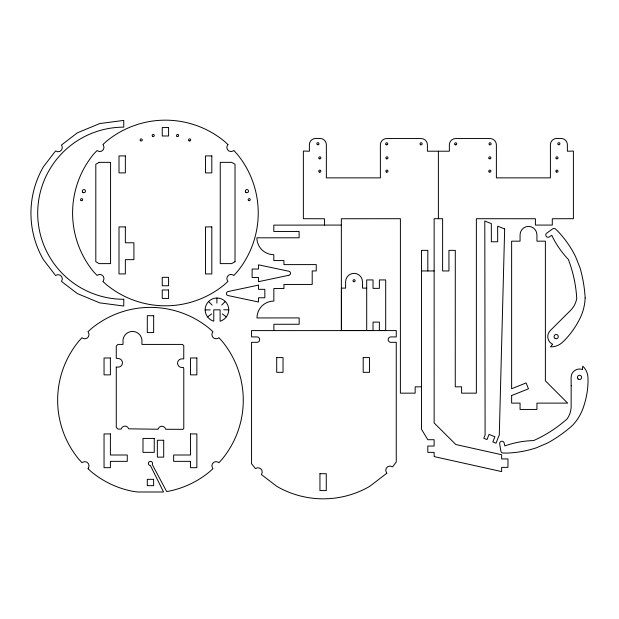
<?xml version="1.0" encoding="UTF-8"?>
<svg xmlns="http://www.w3.org/2000/svg" width="619" height="619" viewBox="0 0 619 619"><rect width="100%" height="100%" fill="white"/><g stroke="black" fill="none" stroke-linecap="round" stroke-linejoin="round"><path stroke-width="0.93" d="M427.822 270.952L427.822 250.355L421.477 250.355L421.477 429.246L427.806 439.714L434.136 439.714L434.136 446.044L427.806 446.044L427.806 452.373L434.136 452.373L434.136 456.59L501.645 471.593L501.645 467.376L507.975 467.376L507.975 458.934L501.645 458.934L501.645 454.717L455.839 444.535L434.136 422.955L434.151 218.708L442.616 218.708L442.616 270.952L448.945 270.952L448.945 250.355L455.29 250.355L455.259 386.829L461.604 386.829L461.604 393.158L476.367 393.158L476.367 218.708L535.42 218.747L535.42 225.076L552.295 225.076L552.295 218.747L573.395 218.708L573.395 151.059L567.383 151.222L567.383 144.745A6.329 6.329 0 0 0 561.054 138.432L556.736 138.455A6.329 6.329 0 0 0 550.407 144.784L550.407 177.87L496.384 177.87L496.384 144.877A6.329 6.329 0 0 0 490.062 138.548L455.677 138.548A6.329 6.329 0 0 0 449.355 144.877L449.355 151.206L427.412 151.206L427.412 144.877A6.329 6.329 0 0 0 421.082 138.548L386.705 138.548A6.329 6.329 0 0 0 380.376 144.877L380.376 177.87L326.36 177.87L326.36 144.784A6.329 6.329 0 0 0 320.031 138.455L315.713 138.432A6.329 6.329 0 0 0 309.384 144.745L309.384 151.222L303.372 151.059L303.372 218.708L324.472 218.747L324.472 225.076L273.791 225.13L273.791 231.46L299.109 231.444L299.116 237.789L256.885 237.82A16.875 16.875 0 0 0 273.815 254.68L273.815 260.576L283.943 260.568L283.943 264.615L316.255 264.592L316.255 270.936L312.2 270.936L312.208 284.438L283.959 284.461L283.966 288.516L273.838 288.524L273.853 301.058A16.875 16.875 0 0 0 256.986 317.949L299.178 317.918L299.186 324.263L273.869 324.279L273.877 330.608L396.261 330.585L396.261 336.914L390.86 336.914A2.7 2.7 0 0 0 388.159 339.614A2.7 2.7 0 0 0 390.86 342.315L396.261 342.315L396.261 462.037L392.523 466.912A4.217 4.217 0 0 0 386.604 472.823L386.929 473.148L369.659 486.395A92.819 92.819 0 0 1 276.84 486.395L261.38 474.533A4.217 4.217 0 0 0 255.461 468.614L251.562 463.755L251.562 342.315L256.962 342.315A2.7 2.7 0 0 0 259.663 339.614A2.7 2.7 0 0 0 256.962 336.914L251.562 336.914L251.562 330.585L273.877 330.608M438.384 218.708L438.384 151.206M228.759 309.794C228.751 314.986 225.115 319.806 220.109 321.215L220.109 309.84L213.779 309.84L213.779 321.199C208.804 319.822 205.191 315.04 205.137 309.887A11.815 11.815 0 0 1 216.898 298.025A11.815 11.815 0 0 1 228.759 309.794L223.699 309.794M221.703 305.043L225.27 301.453M207.636 316.943L211.659 313.872M324.472 225.076L341.348 225.076M421.477 270.952L434.151 270.952M366.703 288.121L362.486 288.121L362.486 281.777A8.442 8.442 0 0 0 354.053 273.335A8.442 8.442 0 0 0 345.611 281.777L345.611 288.121L341.394 288.121L341.394 330.554L373.033 330.554L373.033 322.12L379.362 322.12L379.362 330.554L385.691 330.554L385.691 279.927L379.362 279.927L379.362 288.361L373.033 288.361L373.033 279.927L366.703 279.927L366.703 330.554M205.137 309.887L210.197 309.887M421.5 386.829L415.163 386.829L415.163 393.158L400.4 393.158L400.4 218.708L341.348 218.747L341.394 330.554M222.252 313.848L226.291 316.905M208.557 301.523L212.155 305.082M216.898 298.025L216.898 303.086M110.391 433.927L110.391 455.004L127.266 455.004L127.266 461.348L110.391 461.348L110.391 467.678L104.046 467.678L104.046 433.927L110.391 433.927M123.769 299.287L123.769 306.034L99.744 302.869L77.36 293.599L61.467 281.405A4.194 4.194 0 0 0 55.578 275.517L43.384 259.624A92.819 92.819 0 0 1 43.384 166.805L55.586 150.904A4.186 4.186 0 0 0 62.001 145.983L61.459 145.032L77.36 132.83L99.744 123.56L123.769 120.395L123.769 127.15A86.072 86.072 0 0 0 37.697 213.215A86.072 86.072 0 0 0 123.769 299.287M190.52 433.927L190.52 455.004L173.645 455.004L173.645 461.348L190.52 461.348L190.52 467.678L196.865 467.678L196.865 433.927L190.52 433.927M276.701 357.589L276.701 372.336L283.022 372.336L283.022 357.589L276.701 357.589M319.946 473.705L319.946 490.581L326.275 490.581L326.275 473.705L319.946 473.705M363.198 357.589L363.198 372.336L369.528 372.336L369.528 357.589L363.198 357.589M511.627 395.556L511.627 403.116L520.061 403.116L520.061 409.445L536.936 409.445L536.936 403.116L567.654 403.116L545.378 380.84L545.378 241.17L536.936 241.17L536.936 234.841A8.442 8.442 0 0 0 528.502 226.399A8.442 8.442 0 0 0 520.061 234.841L520.061 241.17L511.627 241.17L511.627 388.74L526.111 382.929L528.471 388.809L511.627 395.556M571.167 385.815L571.136 407.364A21.804 21.804 0 0 1 567.097 418.916L565.557 420.286A130.207 130.207 0 0 1 533.586 440.581A92.649 92.649 0 0 0 506.574 445.301L504.841 445.912L504.23 443.521A2.29 2.29 0 0 0 501.932 441.223A2.29 2.29 0 0 0 499.641 443.521L500.848 451.096A2.391 2.391 0 0 0 503.286 453.031L506.443 453.093A103.899 103.899 0 0 0 536.464 447.769L547.885 442.864A138.648 138.648 0 0 0 571.066 426.677L573.016 424.858A49.922 49.922 0 0 0 583.075 408.269L583.74 406.281A84.656 84.656 0 0 0 588.05 381.652L587.973 377.412A16.481 16.481 0 0 0 582.758 366.139L582.417 369.551L581.721 369.264A8.442 8.442 0 0 0 571.097 377.412L571.167 385.815M153.674 315.705L153.644 332.581L147.299 332.581L147.299 315.705L153.674 315.705M116.271 367.113L116.264 427.389L117.95 429.068L121.185 429.068A3.9 3.9 0 0 1 128.713 428.828L158.1 429.246L158.201 428.781A3.884 3.884 0 0 1 165.366 428.41L165.644 429.276L182.969 429.338L183.781 428.51L183.781 368.854L183.448 367.469L181.854 367.469A4.294 4.294 0 0 1 177.56 363.175A4.294 4.294 0 0 1 181.854 358.881L183.742 358.881L183.781 345.742L182.458 344.419L141.929 344.419L141.929 342.191A9.533 9.533 0 0 0 132.474 331.428A9.533 9.533 0 0 0 123.026 342.191L123.026 344.419L117.927 344.419L116.264 346.083L116.271 358.277L118.159 358.525A4.294 4.294 0 0 1 122.461 362.819A4.294 4.294 0 0 1 118.159 367.113L116.271 367.113M504.663 228.96L499.285 434.964L495.989 443.196L492.848 441.943L494.921 436.751L489.049 434.399L486.967 439.583L483.81 438.291L485.103 435.072L484.801 221.014L491.324 223.629L491.354 241.766L497.684 241.758L497.661 226.159L504.663 228.96M585.156 297.971L585.117 298.451A49.922 49.922 0 0 1 580.498 317.299L579.562 319.172A84.656 84.656 0 0 1 565.201 339.638L562.145 342.586A16.481 16.481 0 0 1 550.484 346.857L552.659 344.21L551.962 343.924A8.442 8.442 0 0 1 550.214 330.647L570.641 310.312A21.804 21.804 0 0 0 576.73 298.474L576.606 296.416A130.207 130.207 0 0 0 568.358 259.454A92.649 92.649 0 0 1 552.597 237.015L551.8 235.367L549.672 236.62A2.29 2.29 0 0 1 546.43 236.62A2.29 2.29 0 0 1 546.43 233.378L552.635 228.868A2.391 2.391 0 0 1 555.522 229.03L558.005 231.413A103.899 103.899 0 0 1 575.477 256.405L580.073 267.95A138.648 138.648 0 0 1 585.025 295.789L585.156 297.971M227.939 144.529L227.374 145.279A4.217 4.217 0 0 0 233.193 150.99L233.866 150.463L237.162 154.1A92.819 92.819 0 0 1 237.162 271.865L233.866 275.509L233.154 274.968A4.217 4.217 0 0 0 227.397 280.724L227.939 281.436L224.302 284.732A92.819 92.819 0 0 1 106.53 284.732L102.886 281.428L103.249 281.026A4.217 4.217 0 0 0 97.059 275.401L93.662 271.865A92.819 92.819 0 0 1 93.662 154.1L97.028 150.549A4.217 4.217 0 0 0 103.272 144.978L102.886 144.544L106.53 141.233A92.819 92.819 0 0 1 224.302 141.233L227.939 144.529M88.471 467.949L87.929 468.66L91.573 471.957A92.819 92.819 0 0 0 132.342 491.246L137.356 491.989L163.548 491.989L150.456 465.573A2.112 2.112 0 0 1 149.906 461.426L150.997 461.426A2.112 2.112 0 0 1 152.282 464.513L166.65 491.525L168.561 491.246A92.819 92.819 0 0 0 209.338 471.957L212.975 468.66L212.433 467.949A4.217 4.217 0 0 1 218.198 462.184L218.902 462.733L222.206 459.089A92.819 92.819 0 0 0 222.206 341.324L218.902 337.688L218.198 338.229A4.217 4.217 0 0 1 212.433 332.465L212.975 331.761L209.338 328.457A92.819 92.819 0 0 0 91.573 328.457L87.929 331.761L88.471 332.465A4.217 4.217 0 0 1 82.714 338.229L82.002 337.688L78.706 341.324A92.819 92.819 0 0 0 78.706 459.089L82.002 462.733L82.714 462.184A4.217 4.217 0 0 1 88.471 467.949M99.179 162.356L95.813 164.228L95.813 261.736L99.179 263.617L110.569 263.617L110.569 162.356L99.179 162.356M235.019 261.736L231.645 263.617L220.263 263.617L220.263 162.356L231.645 162.356L235.019 164.228L235.019 261.736M288.408 275.37L258.456 281.699L258.456 277.482L252.126 277.482L252.126 269.041L258.456 269.041L258.456 264.824L288.408 271.153A2.112 2.112 0 0 1 290.52 273.258A2.112 2.112 0 0 1 288.408 275.37M258.494 285.119L228.543 291.448A2.112 2.112 0 0 0 226.43 293.553A2.112 2.112 0 0 0 228.543 295.665L258.494 301.995L258.494 297.778L264.824 297.778L264.824 289.336L258.494 289.336L258.494 285.119M318.174 144.745L317.632 144.745A1.052 1.052 0 0 1 317.036 143.128A1.052 1.052 0 0 1 318.77 143.128A1.052 1.052 0 0 1 318.174 144.745M168.585 127.553L162.24 127.553L162.24 135.987L168.585 135.987L168.585 127.553M125.348 155.911L119.003 155.911L119.003 172.887L125.348 172.887L125.348 155.911M211.822 155.911L205.477 155.911L205.477 172.887L211.822 172.887L211.822 155.911M125.348 226.91L119.003 226.91L119.003 273.938L125.348 273.938L125.348 259.647L133.913 259.647L133.913 242.772L125.348 242.78L125.348 226.91M211.822 226.91L205.477 226.91L205.477 273.938L211.822 273.938L211.822 226.91M168.577 277.327L162.248 277.327L162.248 285.761L168.577 285.761L168.577 277.327M168.585 289.986L162.24 289.986L162.24 298.42L168.585 298.42L168.585 289.986M110.375 357.983L104.046 357.983L104.046 374.859L110.375 374.859L110.375 357.983M196.865 357.983L190.536 357.983L190.536 374.859L196.865 374.859L196.865 357.983M154.247 438.43L142.989 438.43L142.989 452.365L154.247 452.365L154.247 438.43M163.695 440.256L157.35 440.256L157.35 457.132L163.695 457.132L163.695 440.256M153.62 479.33L147.291 479.33L147.291 485.66L153.62 485.66L153.62 479.33M556.233 158.603A1.045 1.045 0 0 0 557.967 158.093A1.045 1.045 0 0 0 556.651 156.847A1.045 1.045 0 0 0 556.233 158.603M556.233 171.904A1.045 1.045 0 0 0 557.967 171.393A1.045 1.045 0 0 0 556.651 170.14A1.045 1.045 0 0 0 556.233 171.904M489.126 158.619A1.045 1.045 0 0 0 490.859 158.1A1.045 1.045 0 0 0 489.552 156.855A1.045 1.045 0 0 0 489.126 158.619M489.126 171.904A1.045 1.045 0 0 0 490.859 171.393A1.045 1.045 0 0 0 489.552 170.14A1.045 1.045 0 0 0 489.126 171.904M489.528 144.738A1.052 1.052 0 0 0 491.115 143.825A1.052 1.052 0 0 0 489.528 142.904A1.052 1.052 0 0 0 489.528 144.738M455.151 144.738A1.052 1.052 0 0 0 456.737 143.825A1.052 1.052 0 0 0 455.151 142.904A1.052 1.052 0 0 0 455.151 144.738M558.338 144.645A1.052 1.052 0 0 0 559.916 143.732A1.052 1.052 0 0 0 558.338 142.819A1.052 1.052 0 0 0 558.338 144.645M81.104 200.579A1.052 1.052 0 0 0 82.691 199.674A1.052 1.052 0 0 0 81.112 198.753A1.052 1.052 0 0 0 81.104 200.579M248.536 200.494A1.052 1.052 0 0 0 250.238 199.829A1.052 1.052 0 0 0 248.807 198.691A1.052 1.052 0 0 0 248.536 200.494M189.097 140.861A1.052 1.052 0 0 0 190.675 139.948A1.052 1.052 0 0 0 189.097 139.035A1.052 1.052 0 0 0 189.097 140.861M140.459 140.699A1.052 1.052 0 0 0 142.223 140.227A1.052 1.052 0 0 0 140.939 138.935A1.052 1.052 0 0 0 140.459 140.699M152.56 136.304A1.052 1.052 0 0 0 154.27 135.669A1.052 1.052 0 0 0 152.862 134.501A1.052 1.052 0 0 0 152.56 136.304M176.988 136.35A1.052 1.052 0 0 0 178.651 135.584A1.052 1.052 0 0 0 177.158 134.532A1.052 1.052 0 0 0 176.988 136.35M245.813 192.261A1.578 1.578 0 0 0 248.459 191.557A1.578 1.578 0 0 0 246.524 189.615A1.578 1.578 0 0 0 245.813 192.261M82.784 192.261A1.578 1.578 0 0 0 85.43 191.557A1.578 1.578 0 0 0 83.488 189.615A1.578 1.578 0 0 0 82.784 192.261M555.111 338.454A2.128 2.128 0 0 0 558.307 336.62A2.128 2.128 0 0 0 555.119 334.771A2.128 2.128 0 0 0 555.111 338.454M420.556 144.738A1.052 1.052 0 0 0 422.143 143.825A1.052 1.052 0 0 0 420.556 142.904A1.052 1.052 0 0 0 420.556 144.738M386.179 144.738A1.052 1.052 0 0 0 387.757 143.825A1.052 1.052 0 0 0 386.179 142.904A1.052 1.052 0 0 0 386.179 144.738M319.272 158.743A1.045 1.045 0 0 0 320.859 157.876A1.045 1.045 0 0 0 319.311 156.932A1.045 1.045 0 0 0 319.272 158.743M319.272 172.036A1.045 1.045 0 0 0 320.859 171.177A1.045 1.045 0 0 0 319.311 170.225A1.045 1.045 0 0 0 319.272 172.036M386.372 158.75A1.045 1.045 0 0 0 387.966 157.884A1.045 1.045 0 0 0 386.418 156.94A1.045 1.045 0 0 0 386.372 158.75M386.372 172.036A1.045 1.045 0 0 0 387.966 171.177A1.045 1.045 0 0 0 386.418 170.225A1.045 1.045 0 0 0 386.372 172.036M578.038 378.921A2.128 2.128 0 0 0 581.589 377.954A2.128 2.128 0 0 0 578.982 375.362A2.128 2.128 0 0 0 578.038 378.921M353.519 281.653A1.052 1.052 0 0 0 355.105 280.74A1.052 1.052 0 0 0 353.519 279.827A1.052 1.052 0 0 0 353.519 281.653"/></g></svg>
